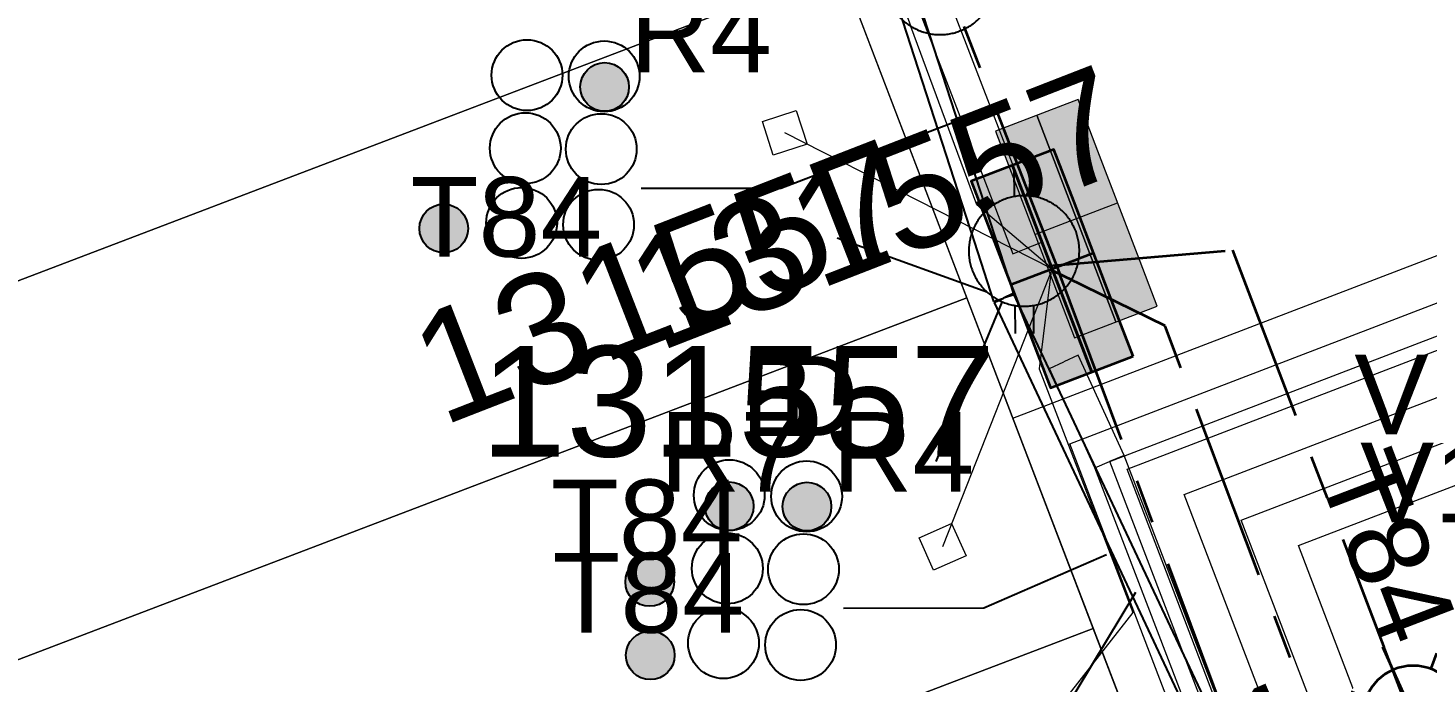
# Model space of a CAD drawing. Header units: metres. Extents: x 0 to 310918, y 0 to 6270107.
# Drawn here: x 310567.25 to 310598.87, y 6269850.98 to 6269865.76 of the extents above; entities that cross this region are included whole.
import ezdxf
from ezdxf.enums import TextEntityAlignment as Align

# ---------------------------------------------------------------- set-up
doc = ezdxf.new("R2010")
doc.units = ezdxf.units.M
doc.linetypes.add('Cable Exist UG', pattern=[7, 4, -1, 1, -1])
doc.linetypes.add('PHANTOMX2', pattern=[6.6, 3, -0.75, 0.2, -0.75, 0.2, -0.75, 0.2, -0.75])
doc.layers.get('0').update_dxf_attribs({"color": 6})
for name, color, linetype, lineweight in [('_User Miscellaneous1', 30, 'Continuous', 13), ('_User_LV_Exist', 5, 'Continuous', 35), ('Cadastre Developer_SP_NEW', 92, 'Continuous', 15), ('Cadastre Land Parcels_SP_EXT', 118, 'Continuous', 15), ('Cadastre Roads_SP_EXT', 218, 'Continuous', 15), ('Mains_LV_EXT', 163, 'Continuous', 25), ('Mains_LV_SL_EXT', 135, 'Continuous', 25), ('Services_SP_EXT', 42, 'PHANTOMX2', 20)]:
    doc.layers.add(name, color=color, linetype=linetype, lineweight=lineweight)
doc.layers.add('_User Miscellaneous10', color=252, linetype='Continuous', lineweight=13, plot=False, transparency=0.7)
doc.layers.add('_User Miscellaneous12', color=252, linetype='Continuous', lineweight=13, plot=False, transparency=0.75)
for name, color, linetype in [('Duct_SP_EXT', 30, 'Continuous'), ('Equip_LV_EXT', 7, 'Continuous'), ('Trench_SP_EXT', 7, 'Continuous')]:
    doc.layers.add(name, color=color, linetype=linetype)
doc.layers.add('Features_HIDE', color=1, linetype='Continuous', plot=False)
doc.styles.add('iecARIAL', font='arial.ttf', dxfattribs={"height": 2})
doc.styles.add('SL_LABEL', font='arial.ttf', dxfattribs={"height": 2})
doc.styles.get("Standard").update_dxf_attribs({"font": 'arial.ttf'})

# ---------------------------------------------------------------- blocks, each defined once
blk = doc.blocks.new('PILLAR_EXT')
blk.add_hatch(color=256).paths.add_polyline_path([(-2.5, 1), (-2.5, -1), (2.5, -1), (2.5, 1)])
for p, q in [((0, 1), (0, -1)), ((-2.5, 0), (2.5, 0))]:
    blk.add_line(p, q)
at = {"ltscale": 10}
blk.add_line((2.5, 0), (-2.5, 0), dxfattribs=at)
blk.add_lwpolyline([(-2.5, -1), (-1.25, -1), (1.25, -1), (2.5, -1), (2.5, 1), (-2.5, 1)], close=True)
at = {"width": 0.9, "flags": 8}
blk.add_attdef('ASSET_NUM', text='', height=2, rotation=90, dxfattribs=at).set_placement((-2, 4), align=Align.MIDDLE_LEFT)
for tag, p, flags in [('OWNED_BY', (0, -0.2), 9), ('STATE', (0, -0.4), 9), ('SUPPORT_TYPE', (0, -0.6), 9), ('USAGE', (0, -0.8), 9), ('LEGEND', (0, -1), 9), ('LOCATION', (0, -1.2), 9), ('NOTES', (0, -1.4), 9), ('PARENT', (0, -1.6), 9), ('STREETNAME', (0, -1.8), 9), ('SUBURB', (0, -2), 1)]:
    blk.add_attdef(tag, p, '', height=0.2, dxfattribs=dict(flags=flags))
blk = doc.blocks.new('DUCT_EXT')
blk.add_circle((0, 0.8), 0.8)
at = {"flags": 1}
blk.add_attdef('Z', (0, 0), '', height=0.2, dxfattribs=at)
at = {"flags": 9}
for tag, p in [('DUCT_CODE', (0, 0)), ('XSECT_TYPE', (0, -0.2)), ('FB_REFERENCE', (0, -0.4)), ('STATE', (0, -0.6)), ('NOTES', (0, -0.8))]:
    blk.add_attdef(tag, text='', height=0.2, dxfattribs=at).set_placement(p, align=Align.MIDDLE_LEFT)
blk = doc.blocks.new('CCP_EXT')
at = {"flags": 9}
for tag, p in [('OWNED_BY', (0, -1)), ('USAGE', (0, -1.2)), ('LEGEND', (0, -1.4)), ('LIFE_SUPPORT', (0, -1.6)), ('STATE', (0, -1.8)), ('NOTES', (0, -2))]:
    blk.add_attdef(tag, text='', height=0.2, dxfattribs=at).set_placement(p, align=Align.MIDDLE_LEFT)
at = {"transparency": 33554651}
blk.add_wipeout([(0, 0.566), (0.566, 0), (0, -0.566), (-0.566, 0)], dxfattribs=at)
blk.add_lwpolyline([(-0.566, 0), (0, 0.566), (0.566, 0), (0, -0.566), (-0.566, 0)])
at = {"flags": 1}
blk.add_attdef('Z', (0, 0), '', height=0.2, dxfattribs=at)
at = {"flags": 9}
for tag, p in [('CCP_TYPE', (0, 0)), ('CONSTRUCTED_VOLTAGE', (0, -0.2)), ('NO_PHASES', (0, -0.4)), ('OPERATING_VOLTAGE', (0, -0.6)), ('ORIENTATION', (0, -0.8))]:
    blk.add_attdef(tag, text='', height=0.2, dxfattribs=at).set_placement(p, align=Align.MIDDLE_LEFT)
blk = doc.blocks.new('LV_UG_LINKS_OPEN_EXT')
at = {"layer": 'Equip_LV_EXT'}
for tag, height, flags, p in [('ACTUAL_STATUS', 0.167, 9, (3.167, -1.667)), ('CONSTRUCTED_VOLTAGE', 0.167, 9, (3.167, -1.833)), ('NO_PHASES', 0.167, 9, (3.167, -2)), ('OPERATING_VOLTAGE', 0.2, 9, (3, -2.6)), ('ORIENTATION', 0.2, 9, (3, -2.8)), ('STATE', 0.2, 9, (3, -3)), ('SWITCH_TYPE', 0.2, 9, (3, -3.2)), ('USAGE', 0.2, 9, (3, -3.4)), ('OWNED_BY', 0.2, 9, (3, -3.8)), ('NOTES', 0.2, 9, (3, -3.6)), ('OPERATED_BY', 0.2, 9, (3, -4)), ('MAINTAINED_BY', 0.2, 9, (3, -4.2)), ('NUMBER_OF_PHASES', 0.2, 9, (3, -4.4)), ('TYPE', 0.2, 9, (3, -4.6)), ('Z', 0.2, 1, (3, -4.8))]:
    blk.add_attdef(tag, text='', height=height, dxfattribs=dict(at, flags=flags)).set_placement(p, align=Align.MIDDLE_LEFT)
at = {"transparency": 33554651}
blk.add_wipeout([(4, 1.25), (3.969, 1.25), (3.939, 1.248), (3.908, 1.247), (3.877, 1.244), (3.847, 1.241), (3.817, 1.236), (3.786, 1.232), (3.756, 1.226), (3.726, 1.22), (3.696, 1.213), (3.667, 1.205), (3.637, 1.196), (3.608, 1.187), (3.579, 1.177), (3.55, 1.166), (3.522, 1.155), (3.493, 1.143), (3.466, 1.13), (3.438, 1.117), (3.411, 1.102), (3.384, 1.088), (3.357, 1.072), (3.331, 1.056), (3.306, 1.039), (3.28, 1.022), (3.255, 1.004), (3.231, 0.985), (3.207, 0.966), (3.184, 0.947), (3.161, 0.926), (3.138, 0.905), (3.116, 0.884), (3.095, 0.862), (3.074, 0.839), (3.053, 0.816), (3.034, 0.793), (3.015, 0.769), (2.996, 0.745), (2.978, 0.72), (2.961, 0.694), (2.944, 0.669), (2.928, 0.643), (2.912, 0.616), (2.898, 0.589), (2.883, 0.562), (2.87, 0.534), (2.857, 0.507), (2.845, 0.478), (2.834, 0.45), (2.823, 0.421), (2.813, 0.392), (2.804, 0.363), (2.795, 0.333), (2.787, 0.304), (2.78, 0.274), (2.774, 0.244), (2.768, 0.214), (2.764, 0.183), (2.759, 0.153), (2.756, 0.123), (2.753, 0.092), (2.752, 0.061), (2.75, 0.031), (2.75, 0), (2.75, -0.031), (2.752, -0.061), (2.753, -0.092), (2.756, -0.123), (2.759, -0.153), (2.764, -0.183), (2.768, -0.214), (2.774, -0.244), (2.78, -0.274), (2.787, -0.304), (2.795, -0.333), (2.804, -0.363), (2.813, -0.392), (2.823, -0.421), (2.834, -0.45), (2.845, -0.478), (2.857, -0.507), (2.87, -0.534), (2.883, -0.562), (2.898, -0.589), (2.912, -0.616), (2.928, -0.643), (2.944, -0.669), (2.961, -0.694), (2.978, -0.72), (2.996, -0.745), (3.015, -0.769), (3.034, -0.793), (3.053, -0.816), (3.074, -0.839), (3.095, -0.862), (3.116, -0.884), (3.138, -0.905), (3.161, -0.926), (3.184, -0.947), (3.207, -0.966), (3.231, -0.985), (3.255, -1.004), (3.28, -1.022), (3.306, -1.039), (3.331, -1.056), (3.357, -1.072), (3.384, -1.088), (3.411, -1.102), (3.438, -1.117), (3.466, -1.13), (3.493, -1.143), (3.522, -1.155), (3.55, -1.166), (3.579, -1.177), (3.608, -1.187), (3.637, -1.196), (3.667, -1.205), (3.696, -1.213), (3.726, -1.22), (3.756, -1.226), (3.786, -1.232), (3.817, -1.236), (3.847, -1.241), (3.877, -1.244), (3.908, -1.247), (3.939, -1.248), (3.969, -1.25), (4, -1.25), (4.031, -1.25), (4.061, -1.248), (4.092, -1.247), (4.123, -1.244), (4.153, -1.241), (4.183, -1.236), (4.214, -1.232), (4.244, -1.226), (4.274, -1.22), (4.304, -1.213), (4.333, -1.205), (4.363, -1.196), (4.392, -1.187), (4.421, -1.177), (4.45, -1.166), (4.478, -1.155), (4.507, -1.143), (4.534, -1.13), (4.562, -1.117), (4.589, -1.102), (4.616, -1.088), (4.643, -1.072), (4.669, -1.056), (4.694, -1.039), (4.72, -1.022), (4.745, -1.004), (4.769, -0.985), (4.793, -0.966), (4.816, -0.947), (4.839, -0.926), (4.862, -0.905), (4.884, -0.884), (4.905, -0.862), (4.926, -0.839), (4.947, -0.816), (4.966, -0.793), (4.985, -0.769), (5.004, -0.745), (5.022, -0.72), (5.039, -0.694), (5.056, -0.669), (5.072, -0.643), (5.088, -0.616), (5.102, -0.589), (5.117, -0.562), (5.13, -0.534), (5.143, -0.507), (5.155, -0.478), (5.166, -0.45), (5.177, -0.421), (5.187, -0.392), (5.196, -0.363), (5.205, -0.333), (5.213, -0.304), (5.22, -0.274), (5.226, -0.244), (5.232, -0.214), (5.236, -0.183), (5.241, -0.153), (5.244, -0.123), (5.247, -0.092), (5.248, -0.061), (5.25, -0.031), (5.25, 0), (5.25, 0.031), (5.248, 0.061), (5.247, 0.092), (5.244, 0.123), (5.241, 0.153), (5.236, 0.183), (5.232, 0.214), (5.226, 0.244), (5.22, 0.274), (5.213, 0.304), (5.205, 0.333), (5.196, 0.363), (5.187, 0.392), (5.177, 0.421), (5.166, 0.45), (5.155, 0.478), (5.143, 0.507), (5.13, 0.534), (5.117, 0.562), (5.102, 0.589), (5.088, 0.616), (5.072, 0.643), (5.056, 0.669), (5.039, 0.694), (5.022, 0.72), (5.004, 0.745), (4.985, 0.769), (4.966, 0.793), (4.947, 0.816), (4.926, 0.839), (4.905, 0.862), (4.884, 0.884), (4.862, 0.905), (4.839, 0.926), (4.816, 0.947), (4.793, 0.966), (4.769, 0.985), (4.745, 1.004), (4.72, 1.022), (4.694, 1.039), (4.669, 1.056), (4.643, 1.072), (4.616, 1.088), (4.589, 1.102), (4.562, 1.117), (4.534, 1.13), (4.507, 1.143), (4.478, 1.155), (4.45, 1.166), (4.421, 1.177), (4.392, 1.187), (4.363, 1.196), (4.333, 1.205), (4.304, 1.213), (4.274, 1.22), (4.244, 1.226), (4.214, 1.232), (4.183, 1.236), (4.153, 1.241), (4.123, 1.244), (4.092, 1.247), (4.061, 1.248), (4.031, 1.25)], dxfattribs=at).dxf.layer = 'Equip_LV_EXT'
at = {"layer": 'Equip_LV_EXT'}
for p, q in [((3.792, 1.863), (3.792, 1.232)), ((4.208, 1.863), (4.208, 1.232)), ((3.792, -1.232), (3.792, -1.863)), ((4.208, -1.232), (4.208, -1.863))]:
    blk.add_line(p, q, dxfattribs=at)
at = {"layer": 'Equip_LV_EXT', "flags": 128}
blk.add_lwpolyline([(4, 1.25), (3.969, 1.25), (3.939, 1.248), (3.908, 1.247), (3.877, 1.244), (3.847, 1.241), (3.817, 1.236), (3.786, 1.232), (3.756, 1.226), (3.726, 1.22), (3.696, 1.213), (3.667, 1.205), (3.637, 1.196), (3.608, 1.187), (3.579, 1.177), (3.55, 1.166), (3.522, 1.155), (3.493, 1.143), (3.466, 1.13), (3.438, 1.117), (3.411, 1.102), (3.384, 1.088), (3.357, 1.072), (3.331, 1.056), (3.306, 1.039), (3.28, 1.022), (3.255, 1.004), (3.231, 0.985), (3.207, 0.966), (3.184, 0.947), (3.161, 0.926), (3.138, 0.905), (3.116, 0.884), (3.095, 0.862), (3.074, 0.839), (3.053, 0.816), (3.034, 0.793), (3.015, 0.769), (2.996, 0.745), (2.978, 0.72), (2.961, 0.694), (2.944, 0.669), (2.928, 0.643), (2.912, 0.616), (2.898, 0.589), (2.883, 0.562), (2.87, 0.534), (2.857, 0.507), (2.845, 0.478), (2.834, 0.45), (2.823, 0.421), (2.813, 0.392), (2.804, 0.363), (2.795, 0.333), (2.787, 0.304), (2.78, 0.274), (2.774, 0.244), (2.768, 0.214), (2.764, 0.183), (2.759, 0.153), (2.756, 0.123), (2.753, 0.092), (2.752, 0.061), (2.75, 0.031), (2.75, 0), (2.75, -0.031), (2.752, -0.061), (2.753, -0.092), (2.756, -0.123), (2.759, -0.153), (2.764, -0.183), (2.768, -0.214), (2.774, -0.244), (2.78, -0.274), (2.787, -0.304), (2.795, -0.333), (2.804, -0.363), (2.813, -0.392), (2.823, -0.421), (2.834, -0.45), (2.845, -0.478), (2.857, -0.507), (2.87, -0.534), (2.883, -0.562), (2.898, -0.589), (2.912, -0.616), (2.928, -0.643), (2.944, -0.669), (2.961, -0.694), (2.978, -0.72), (2.996, -0.745), (3.015, -0.769), (3.034, -0.793), (3.053, -0.816), (3.074, -0.839), (3.095, -0.862), (3.116, -0.884), (3.138, -0.905), (3.161, -0.926), (3.184, -0.947), (3.207, -0.966), (3.231, -0.985), (3.255, -1.004), (3.28, -1.022), (3.306, -1.039), (3.331, -1.056), (3.357, -1.072), (3.384, -1.088), (3.411, -1.102), (3.438, -1.117), (3.466, -1.13), (3.493, -1.143), (3.522, -1.155), (3.55, -1.166), (3.579, -1.177), (3.608, -1.187), (3.637, -1.196), (3.667, -1.205), (3.696, -1.213), (3.726, -1.22), (3.756, -1.226), (3.786, -1.232), (3.817, -1.236), (3.847, -1.241), (3.877, -1.244), (3.908, -1.247), (3.939, -1.248), (3.969, -1.25), (4, -1.25), (4.031, -1.25), (4.061, -1.248), (4.092, -1.247), (4.123, -1.244), (4.153, -1.241), (4.183, -1.236), (4.214, -1.232), (4.244, -1.226), (4.274, -1.22), (4.304, -1.213), (4.333, -1.205), (4.363, -1.196), (4.392, -1.187), (4.421, -1.177), (4.45, -1.166), (4.478, -1.155), (4.507, -1.143), (4.534, -1.13), (4.562, -1.117), (4.589, -1.102), (4.616, -1.088), (4.643, -1.072), (4.669, -1.056), (4.694, -1.039), (4.72, -1.022), (4.745, -1.004), (4.769, -0.985), (4.793, -0.966), (4.816, -0.947), (4.839, -0.926), (4.862, -0.905), (4.884, -0.884), (4.905, -0.862), (4.926, -0.839), (4.947, -0.816), (4.966, -0.793), (4.985, -0.769), (5.004, -0.745), (5.022, -0.72), (5.039, -0.694), (5.056, -0.669), (5.072, -0.643), (5.088, -0.616), (5.102, -0.589), (5.117, -0.562), (5.13, -0.534), (5.143, -0.507), (5.155, -0.478), (5.166, -0.45), (5.177, -0.421), (5.187, -0.392), (5.196, -0.363), (5.205, -0.333), (5.213, -0.304), (5.22, -0.274), (5.226, -0.244), (5.232, -0.214), (5.236, -0.183), (5.241, -0.153), (5.244, -0.123), (5.247, -0.092), (5.248, -0.061), (5.25, -0.031), (5.25, 0), (5.25, 0.031), (5.248, 0.061), (5.247, 0.092), (5.244, 0.123), (5.241, 0.153), (5.236, 0.183), (5.232, 0.214), (5.226, 0.244), (5.22, 0.274), (5.213, 0.304), (5.205, 0.333), (5.196, 0.363), (5.187, 0.392), (5.177, 0.421), (5.166, 0.45), (5.155, 0.478), (5.143, 0.507), (5.13, 0.534), (5.117, 0.562), (5.102, 0.589), (5.088, 0.616), (5.072, 0.643), (5.056, 0.669), (5.039, 0.694), (5.022, 0.72), (5.004, 0.745), (4.985, 0.769), (4.966, 0.793), (4.947, 0.816), (4.926, 0.839), (4.905, 0.862), (4.884, 0.884), (4.862, 0.905), (4.839, 0.926), (4.816, 0.947), (4.793, 0.966), (4.769, 0.985), (4.745, 1.004), (4.72, 1.022), (4.694, 1.039), (4.669, 1.056), (4.643, 1.072), (4.616, 1.088), (4.589, 1.102), (4.562, 1.117), (4.534, 1.13), (4.507, 1.143), (4.478, 1.155), (4.45, 1.166), (4.421, 1.177), (4.392, 1.187), (4.363, 1.196), (4.333, 1.205), (4.304, 1.213), (4.274, 1.22), (4.244, 1.226), (4.214, 1.232), (4.183, 1.236), (4.153, 1.241), (4.123, 1.244), (4.092, 1.247), (4.061, 1.248), (4.031, 1.25)], close=True, dxfattribs=at)
blk = doc.blocks.new('LV_UG_LINKS_CLOSED_EXT')
at = {"layer": 'Equip_LV_EXT'}
for tag, flags, p in [('ACTUAL_STATUS', 9, (3, -2)), ('CONSTRUCTED_VOLTAGE', 9, (3, -2.2)), ('OPERATING_VOLTAGE', 9, (3, -2.6)), ('NO_PHASES', 9, (3, -2.4)), ('ORIENTATION', 9, (3, -2.8)), ('STATE', 9, (3, -3)), ('SWITCH_TYPE', 9, (3, -3.2)), ('USAGE', 9, (3, -3.4)), ('OWNED_BY', 9, (3, -3.8)), ('NOTES', 9, (3, -3.6)), ('OPERATED_BY', 9, (3, -4)), ('MAINTAINED_BY', 9, (3, -4.2)), ('NUMBER_OF_PHASES', 9, (3, -4.4)), ('TYPE', 9, (3, -4.6)), ('Z', 1, (3, -4.8))]:
    blk.add_attdef(tag, text='', height=0.2, dxfattribs=dict(at, flags=flags)).set_placement(p, align=Align.MIDDLE_LEFT)
at = {"transparency": 33554651}
blk.add_wipeout([(4, 1.25), (3.969, 1.25), (3.939, 1.248), (3.908, 1.247), (3.877, 1.244), (3.847, 1.241), (3.817, 1.236), (3.786, 1.232), (3.756, 1.226), (3.726, 1.22), (3.696, 1.213), (3.667, 1.205), (3.637, 1.196), (3.608, 1.187), (3.579, 1.177), (3.55, 1.166), (3.522, 1.155), (3.493, 1.143), (3.466, 1.13), (3.438, 1.117), (3.411, 1.102), (3.384, 1.088), (3.357, 1.072), (3.331, 1.056), (3.306, 1.039), (3.28, 1.022), (3.255, 1.004), (3.231, 0.985), (3.207, 0.966), (3.184, 0.947), (3.161, 0.926), (3.138, 0.905), (3.116, 0.884), (3.095, 0.862), (3.074, 0.839), (3.053, 0.816), (3.034, 0.793), (3.015, 0.769), (2.996, 0.745), (2.978, 0.72), (2.961, 0.694), (2.944, 0.669), (2.928, 0.643), (2.912, 0.616), (2.898, 0.589), (2.883, 0.562), (2.87, 0.534), (2.857, 0.507), (2.845, 0.478), (2.834, 0.45), (2.823, 0.421), (2.813, 0.392), (2.804, 0.363), (2.795, 0.333), (2.787, 0.304), (2.78, 0.274), (2.774, 0.244), (2.768, 0.214), (2.764, 0.183), (2.759, 0.153), (2.756, 0.123), (2.753, 0.092), (2.752, 0.061), (2.75, 0.031), (2.75, 0), (2.75, -0.031), (2.752, -0.061), (2.753, -0.092), (2.756, -0.123), (2.759, -0.153), (2.764, -0.183), (2.768, -0.214), (2.774, -0.244), (2.78, -0.274), (2.787, -0.304), (2.795, -0.333), (2.804, -0.363), (2.813, -0.392), (2.823, -0.421), (2.834, -0.45), (2.845, -0.478), (2.857, -0.507), (2.87, -0.534), (2.883, -0.562), (2.898, -0.589), (2.912, -0.616), (2.928, -0.643), (2.944, -0.669), (2.961, -0.694), (2.978, -0.72), (2.996, -0.745), (3.015, -0.769), (3.034, -0.793), (3.053, -0.816), (3.074, -0.839), (3.095, -0.862), (3.116, -0.884), (3.138, -0.905), (3.161, -0.926), (3.184, -0.947), (3.207, -0.966), (3.231, -0.985), (3.255, -1.004), (3.28, -1.022), (3.306, -1.039), (3.331, -1.056), (3.357, -1.072), (3.384, -1.088), (3.411, -1.102), (3.438, -1.117), (3.466, -1.13), (3.493, -1.143), (3.522, -1.155), (3.55, -1.166), (3.579, -1.177), (3.608, -1.187), (3.637, -1.196), (3.667, -1.205), (3.696, -1.213), (3.726, -1.22), (3.756, -1.226), (3.786, -1.232), (3.817, -1.236), (3.847, -1.241), (3.877, -1.244), (3.908, -1.247), (3.939, -1.248), (3.969, -1.25), (4, -1.25), (4.031, -1.25), (4.061, -1.248), (4.092, -1.247), (4.123, -1.244), (4.153, -1.241), (4.183, -1.236), (4.214, -1.232), (4.244, -1.226), (4.274, -1.22), (4.304, -1.213), (4.333, -1.205), (4.363, -1.196), (4.392, -1.187), (4.421, -1.177), (4.45, -1.166), (4.478, -1.155), (4.507, -1.143), (4.534, -1.13), (4.562, -1.117), (4.589, -1.102), (4.616, -1.088), (4.643, -1.072), (4.669, -1.056), (4.694, -1.039), (4.72, -1.022), (4.745, -1.004), (4.769, -0.985), (4.793, -0.966), (4.816, -0.947), (4.839, -0.926), (4.862, -0.905), (4.884, -0.884), (4.905, -0.862), (4.926, -0.839), (4.947, -0.816), (4.966, -0.793), (4.985, -0.769), (5.004, -0.745), (5.022, -0.72), (5.039, -0.694), (5.056, -0.669), (5.072, -0.643), (5.088, -0.616), (5.102, -0.589), (5.117, -0.562), (5.13, -0.534), (5.143, -0.507), (5.155, -0.478), (5.166, -0.45), (5.177, -0.421), (5.187, -0.392), (5.196, -0.363), (5.205, -0.333), (5.213, -0.304), (5.22, -0.274), (5.226, -0.244), (5.232, -0.214), (5.236, -0.183), (5.241, -0.153), (5.244, -0.123), (5.247, -0.092), (5.248, -0.061), (5.25, -0.031), (5.25, 0), (5.25, 0.031), (5.248, 0.061), (5.247, 0.092), (5.244, 0.123), (5.241, 0.153), (5.236, 0.183), (5.232, 0.214), (5.226, 0.244), (5.22, 0.274), (5.213, 0.304), (5.205, 0.333), (5.196, 0.363), (5.187, 0.392), (5.177, 0.421), (5.166, 0.45), (5.155, 0.478), (5.143, 0.507), (5.13, 0.534), (5.117, 0.562), (5.102, 0.589), (5.088, 0.616), (5.072, 0.643), (5.056, 0.669), (5.039, 0.694), (5.022, 0.72), (5.004, 0.745), (4.985, 0.769), (4.966, 0.793), (4.947, 0.816), (4.926, 0.839), (4.905, 0.862), (4.884, 0.884), (4.862, 0.905), (4.839, 0.926), (4.816, 0.947), (4.793, 0.966), (4.769, 0.985), (4.745, 1.004), (4.72, 1.022), (4.694, 1.039), (4.669, 1.056), (4.643, 1.072), (4.616, 1.088), (4.589, 1.102), (4.562, 1.117), (4.534, 1.13), (4.507, 1.143), (4.478, 1.155), (4.45, 1.166), (4.421, 1.177), (4.392, 1.187), (4.363, 1.196), (4.333, 1.205), (4.304, 1.213), (4.274, 1.22), (4.244, 1.226), (4.214, 1.232), (4.183, 1.236), (4.153, 1.241), (4.123, 1.244), (4.092, 1.247), (4.061, 1.248), (4.031, 1.25)], dxfattribs=at).dxf.layer = 'Equip_LV_EXT'
at = {"layer": 'Equip_LV_EXT'}
for p, q in [((3.792, 1.232), (3.792, -1.232)), ((4.208, 1.232), (4.208, -1.232))]:
    blk.add_line(p, q, dxfattribs=at)
at = {"layer": 'Equip_LV_EXT', "flags": 128}
blk.add_lwpolyline([(4, 1.25), (3.969, 1.25), (3.939, 1.248), (3.908, 1.247), (3.877, 1.244), (3.847, 1.241), (3.817, 1.236), (3.786, 1.232), (3.756, 1.226), (3.726, 1.22), (3.696, 1.213), (3.667, 1.205), (3.637, 1.196), (3.608, 1.187), (3.579, 1.177), (3.55, 1.166), (3.522, 1.155), (3.493, 1.143), (3.466, 1.13), (3.438, 1.117), (3.411, 1.102), (3.384, 1.088), (3.357, 1.072), (3.331, 1.056), (3.306, 1.039), (3.28, 1.022), (3.255, 1.004), (3.231, 0.985), (3.207, 0.966), (3.184, 0.947), (3.161, 0.926), (3.138, 0.905), (3.116, 0.884), (3.095, 0.862), (3.074, 0.839), (3.053, 0.816), (3.034, 0.793), (3.015, 0.769), (2.996, 0.745), (2.978, 0.72), (2.961, 0.694), (2.944, 0.669), (2.928, 0.643), (2.912, 0.616), (2.898, 0.589), (2.883, 0.562), (2.87, 0.534), (2.857, 0.507), (2.845, 0.478), (2.834, 0.45), (2.823, 0.421), (2.813, 0.392), (2.804, 0.363), (2.795, 0.333), (2.787, 0.304), (2.78, 0.274), (2.774, 0.244), (2.768, 0.214), (2.764, 0.183), (2.759, 0.153), (2.756, 0.123), (2.753, 0.092), (2.752, 0.061), (2.75, 0.031), (2.75, 0), (2.75, -0.031), (2.752, -0.061), (2.753, -0.092), (2.756, -0.123), (2.759, -0.153), (2.764, -0.183), (2.768, -0.214), (2.774, -0.244), (2.78, -0.274), (2.787, -0.304), (2.795, -0.333), (2.804, -0.363), (2.813, -0.392), (2.823, -0.421), (2.834, -0.45), (2.845, -0.478), (2.857, -0.507), (2.87, -0.534), (2.883, -0.562), (2.898, -0.589), (2.912, -0.616), (2.928, -0.643), (2.944, -0.669), (2.961, -0.694), (2.978, -0.72), (2.996, -0.745), (3.015, -0.769), (3.034, -0.793), (3.053, -0.816), (3.074, -0.839), (3.095, -0.862), (3.116, -0.884), (3.138, -0.905), (3.161, -0.926), (3.184, -0.947), (3.207, -0.966), (3.231, -0.985), (3.255, -1.004), (3.28, -1.022), (3.306, -1.039), (3.331, -1.056), (3.357, -1.072), (3.384, -1.088), (3.411, -1.102), (3.438, -1.117), (3.466, -1.13), (3.493, -1.143), (3.522, -1.155), (3.55, -1.166), (3.579, -1.177), (3.608, -1.187), (3.637, -1.196), (3.667, -1.205), (3.696, -1.213), (3.726, -1.22), (3.756, -1.226), (3.786, -1.232), (3.817, -1.236), (3.847, -1.241), (3.877, -1.244), (3.908, -1.247), (3.939, -1.248), (3.969, -1.25), (4, -1.25), (4.031, -1.25), (4.061, -1.248), (4.092, -1.247), (4.123, -1.244), (4.153, -1.241), (4.183, -1.236), (4.214, -1.232), (4.244, -1.226), (4.274, -1.22), (4.304, -1.213), (4.333, -1.205), (4.363, -1.196), (4.392, -1.187), (4.421, -1.177), (4.45, -1.166), (4.478, -1.155), (4.507, -1.143), (4.534, -1.13), (4.562, -1.117), (4.589, -1.102), (4.616, -1.088), (4.643, -1.072), (4.669, -1.056), (4.694, -1.039), (4.72, -1.022), (4.745, -1.004), (4.769, -0.985), (4.793, -0.966), (4.816, -0.947), (4.839, -0.926), (4.862, -0.905), (4.884, -0.884), (4.905, -0.862), (4.926, -0.839), (4.947, -0.816), (4.966, -0.793), (4.985, -0.769), (5.004, -0.745), (5.022, -0.72), (5.039, -0.694), (5.056, -0.669), (5.072, -0.643), (5.088, -0.616), (5.102, -0.589), (5.117, -0.562), (5.13, -0.534), (5.143, -0.507), (5.155, -0.478), (5.166, -0.45), (5.177, -0.421), (5.187, -0.392), (5.196, -0.363), (5.205, -0.333), (5.213, -0.304), (5.22, -0.274), (5.226, -0.244), (5.232, -0.214), (5.236, -0.183), (5.241, -0.153), (5.244, -0.123), (5.247, -0.092), (5.248, -0.061), (5.25, -0.031), (5.25, 0), (5.25, 0.031), (5.248, 0.061), (5.247, 0.092), (5.244, 0.123), (5.241, 0.153), (5.236, 0.183), (5.232, 0.214), (5.226, 0.244), (5.22, 0.274), (5.213, 0.304), (5.205, 0.333), (5.196, 0.363), (5.187, 0.392), (5.177, 0.421), (5.166, 0.45), (5.155, 0.478), (5.143, 0.507), (5.13, 0.534), (5.117, 0.562), (5.102, 0.589), (5.088, 0.616), (5.072, 0.643), (5.056, 0.669), (5.039, 0.694), (5.022, 0.72), (5.004, 0.745), (4.985, 0.769), (4.966, 0.793), (4.947, 0.816), (4.926, 0.839), (4.905, 0.862), (4.884, 0.884), (4.862, 0.905), (4.839, 0.926), (4.816, 0.947), (4.793, 0.966), (4.769, 0.985), (4.745, 1.004), (4.72, 1.022), (4.694, 1.039), (4.669, 1.056), (4.643, 1.072), (4.616, 1.088), (4.589, 1.102), (4.562, 1.117), (4.534, 1.13), (4.507, 1.143), (4.478, 1.155), (4.45, 1.166), (4.421, 1.177), (4.392, 1.187), (4.363, 1.196), (4.333, 1.205), (4.304, 1.213), (4.274, 1.22), (4.244, 1.226), (4.214, 1.232), (4.183, 1.236), (4.153, 1.241), (4.123, 1.244), (4.092, 1.247), (4.061, 1.248), (4.031, 1.25)], close=True, dxfattribs=at)
blk = doc.blocks.new('CABLE_LARGE_EXT')
h = blk.add_hatch(color=256)
edge = h.paths.add_edge_path()
edge.add_arc((0, 0.55), 0.55, 0, 360)
blk.add_circle((0, 0.55), 0.55)
at = {"flags": 1}
blk.add_attdef('Z', (0, 0), '', height=0.2, dxfattribs=at)
at = {"flags": 9}
for tag, p in [('COND_CODE', (0, 0)), ('STATE', (0, -0.4)), ('FB_REFERENCE', (0, -0.2)), ('XSECT_SIZE', (0, -0.6)), ('NOTES', (0, -0.8))]:
    blk.add_attdef(tag, text='', height=0.2, dxfattribs=at).set_placement(p, align=Align.MIDDLE_LEFT)
blk = doc.blocks.new('*U397')
at = {"width": 0.9}
blk.add_attdef('LNUMBER', text='', height=1, rotation=24.1947, dxfattribs=at).set_placement((6.795, 1.957), align=Align.MIDDLE_LEFT)
at = {"flags": 9}
for tag, p in [('LRATECODE', (-7.4, 0)), ('LOUTREACHVOCAB', (-7.2, 0)), ('LOUTREACH', (-7, 0)), ('LANTNUMBER', (-6.6, 0)), ('LNEW', (-6.4, 0)), ('LMASTVOCAB', (-6.2, 0)), ('LMAST', (-6, 0)), ('LLAMPVOCAB', (-5.8, 0)), ('LLAMP', (-5.6, 0)), ('LEXIST', (-5.4, 0)), ('LCHARGE3PERCENT', (-5.2, 0)), ('LCHARGE3', (-5, 0)), ('LCHARGE2PERCENT', (-4.8, 0)), ('LCHARGE2', (-4.6, 0)), ('LCHARGE1PERCENT', (-4.4, 0)), ('LCHARGE1', (-4.2, 0)), ('LCATEGORY', (-4, 0)), ('LBRACKETVOCAB', (-3.8, 0)), ('LBRACKET', (-3.6, 0)), ('LKINGHEIGHT', (-3.4, 0)), ('CREPLACE', (-3.2, 0)), ('CREMOVE', (-3, 0)), ('CNUMBER', (-2.8, 0)), ('CNEW', (-2.6, 0)), ('CEXIST', (-2.4, 0)), ('USAGE', (-2.2, 0)), ('STATE', (-2, 0)), ('OWNED_BY', (-1.8, 0)), ('ORIENTATION', (-1.6, 0)), ('OPERATING_VOLTAGE', (-1.4, 0)), ('NO_PHASES', (-1.2, 0)), ('LANTERN_TYPE', (-1, 0)), ('LANTERN_PURPOSE', (-0.8, 0)), ('CONTROL_TYPE', (-0.6, 0)), ('CONSTRUCTED_VOLTAGE', (-0.4, 0))]:
    blk.add_attdef(tag, text='', height=0.001, rotation=270, dxfattribs=at).set_placement(p, align=Align.MIDDLE_LEFT)
at = {"style": 'SL_LABEL', "flags": 9}
blk.add_attdef('STREET_CODE', text='', height=0.001, rotation=270, dxfattribs=at).set_placement((0.001, 0), align=Align.MIDDLE_LEFT)
at = {"flags": 1}
blk.add_attdef('Z', (0, 0), '', height=0.001, rotation=270, dxfattribs=at)
at = {"flags": 9}
for tag, p in [('LREMOVE', (0, -7.6)), ('LREPLACE', (0, -7.8)), ('LTYPE', (0, -8)), ('LTYPEVOCAB', (0, -8.2)), ('LEGEND', (0, -8.4)), ('SUBURB', (0, -8.6)), ('STREETNAME', (0, -8.8)), ('LOCATION', (0, -9)), ('NOTES', (0, -9.2)), ('MAINTAINED_BY', (0, -9.863))]:
    blk.add_attdef(tag, text='', height=0.001, dxfattribs=at).set_placement(p, align=Align.MIDDLE_LEFT)
blk.add_attdef('OPERATED_BY', (0, -9.607), '', height=0.001, dxfattribs=at)
at = {"layer": 'Features_HIDE', "width": 0.9}
blk.add_attdef('ASSET_NUM', text='', height=1, rotation=24.1947, dxfattribs=at).set_placement((5.975, 3.781), align=Align.MIDDLE_LEFT)
at = {"transparency": 33554651}
blk.add_wipeout([(5.188, 2.331), (5.051, 1.107), (4.34, 0.1), (3.116, 0.237), (2.109, 0.948), (2.246, 2.172), (2.957, 3.179), (4.181, 3.042)], dxfattribs=at)
for p, q in [((2.957, 3.179), (3.649, 1.639)), ((4.181, 3.042), (4.048, 2.691)), ((3.649, 1.639), (5.188, 2.331)), ((2.246, 2.172), (2.597, 2.039)), ((0, 0), (3.649, 1.639)), ((3.649, 1.639), (4.34, 0.1)), ((5.051, 1.107), (4.7, 1.24)), ((3.116, 0.237), (3.249, 0.588))]:
    blk.add_line(p, q)
blk.add_circle((3.649, 1.639), 1.125)

msp = doc.modelspace()

# ---------------------------------------------------------------- linework, layer by layer
at = {"layer": '_User Miscellaneous1'}
for p, q in [((310590.339, 6269858.067), (310590.666, 6269858.217)), ((310590.993, 6269858.367), (310590.666, 6269858.217)), ((310592.032, 6269856.102), (310590.993, 6269858.367)), ((310591.367, 6269855.823), (310590.339, 6269858.067)), ((310591.367, 6269855.823), (310591.699, 6269855.963)), ((310592.032, 6269856.102), (310591.699, 6269855.963)), ((310595.563, 6269846.893), (310592.032, 6269856.102)), ((310594.774, 6269846.94), (310591.367, 6269855.823))]:
    msp.add_line(p, q, dxfattribs=at)
at = {"layer": 'Cadastre Developer_SP_NEW', "linetype": 'Continuous'}
msp.add_lwpolyline([(310590.652, 6269841.648), (310593.315, 6269847.005), (310591.33, 6269852.196), (310562.992, 6269841.388), (310564.986, 6269836.112), (310570.13, 6269833.797), (310590.652, 6269841.648)], close=True, dxfattribs=at)
at = {"layer": 'Cadastre Land Parcels_SP_EXT', "linetype": 'Continuous'}
for points in [[(310585.617, 6269867.139), (310582.76, 6269874.609), (310554.503, 6269863.846), (310557.333, 6269856.359), (310585.617, 6269867.139)], [(310588.474, 6269859.668), (310585.617, 6269867.139), (310557.333, 6269856.359), (310560.162, 6269848.874), (310588.474, 6269859.668)], [(310591.33, 6269852.196), (310588.474, 6269859.668), (310560.162, 6269848.874), (310562.992, 6269841.388), (310591.33, 6269852.196)], [(310590.652, 6269841.648), (310593.315, 6269847.005), (310591.33, 6269852.196), (310562.992, 6269841.388), (310564.986, 6269836.112), (310570.13, 6269833.797), (310590.652, 6269841.648)]]:
    msp.add_lwpolyline(points, close=True, dxfattribs=at)
at = {"layer": 'Duct_SP_EXT'}
for points in [[(310581.111, 6269862.146), (310584.267, 6269862.145), (310588.476, 6269863.747)], [(310585.686, 6269852.654), (310588.857, 6269852.656), (310591.633, 6269853.867)]]:
    msp.add_lwpolyline(points, dxfattribs=at)
at = {"layer": 'Trench_SP_EXT', "linetype": 'Cable Exist UG'}
for points in [[(310589.306, 6269859.659), (310584.873, 6269861.251)], [(310589.306, 6269859.659), (310587.627, 6269855.604)], [(310592.284, 6269853.006), (310589.889, 6269849.028)]]:
    msp.add_lwpolyline(points, dxfattribs=at)

# ---------------------------------------------------------------- block references
at = {"layer": 'Duct_SP_EXT'}
for name, p in [('DUCT_EXT', (310578.533, 6269863.897)), ('DUCT_EXT', (310580.277, 6269863.87)), ('CABLE_LARGE_EXT', (310580.287, 6269863.88)), ('DUCT_EXT', (310578.495, 6269862.246)), ('DUCT_EXT', (310580.211, 6269862.226)), ('DUCT_EXT', (310578.412, 6269860.557)), ('DUCT_EXT', (310580.151, 6269860.516)), ('CABLE_LARGE_EXT', (310576.652, 6269860.682)), ('DUCT_EXT', (310583.104, 6269854.406)), ('DUCT_EXT', (310584.853, 6269854.379)), ('CABLE_LARGE_EXT', (310583.104, 6269854.406)), ('CABLE_LARGE_EXT', (310584.861, 6269854.398)), ('DUCT_EXT', (310583.061, 6269852.75)), ('DUCT_EXT', (310584.783, 6269852.732)), ('CABLE_LARGE_EXT', (310581.307, 6269852.694)), ('DUCT_EXT', (310582.974, 6269851.062)), ('DUCT_EXT', (310584.716, 6269851.02)), ('CABLE_LARGE_EXT', (310581.319, 6269851.038))]:
    msp.add_blockref(name, p, dxfattribs=at)
at = {"layer": 'Features_HIDE'}
ref = msp.add_blockref('PILLAR_EXT', (310590.403, 6269860.323), dxfattribs=dict(at, rotation=110.9523938748348))
ref.add_attrib('ASSET_NUM', '131557', dxfattribs={"layer": '0', "height": 2.5, "rotation": 21.2646, "style": 'iecARIAL'}).set_placement((310591.903, 6269863.823), align=Align.MIDDLE_RIGHT)

# ---------------------------------------------------------------- texts
at = {"layer": 'Duct_SP_EXT'}
for s, p in [('R4', (310580.855, 6269864.764)), ('T84', (310575.901, 6269860.595)), ('B', (310583.369, 6269856.54)), ('D', (310584.211, 6269856.546)), ('V17', (310597.232, 6269856.579)), ('R7', (310581.535, 6269855.286)), ('R4', (310585.429, 6269855.282)), ('V17', (310597.362, 6269854.594)), ('T84', (310579.072, 6269853.757)), ('T84', (310579.108, 6269852.1))]:
    msp.add_text(s, height=1.8, dxfattribs=at).set_placement(p)
at = {"layer": 'Mains_LV_EXT'}
msp.add_text('T84', height=1.8, rotation=290.9232, dxfattribs=at).set_placement((310596.37, 6269855.734))

# ---------------------------------------------------------------- next in the draw order: block references
at = {"layer": 'Services_SP_EXT'}
for p, rotation in [((310584.358, 6269863.392), 332.9523935479753), ((310587.927, 6269854.039), 68.95239355296327)]:
    msp.add_blockref('CCP_EXT', p, dxfattribs=dict(at, rotation=rotation))

# ---------------------------------------------------------------- next in the draw order: linework, layer by layer
at = {"layer": '_User Miscellaneous10', "linetype": 'Continuous', "flags": 128}
msp.add_lwpolyline([(310535.005, 6269815.004), (310559.395, 6269824.336), (310562.678, 6269831.668), (310569.975, 6269828.384), (310594.261, 6269837.675), (310598.768, 6269846.743), (310595.968, 6269854.065), (310607.445, 6269858.466), (310629.637, 6269800.59), (310646.882, 6269755.613), (310649.255, 6269749.423), (310639.102, 6269743.852), (310624.964, 6269780.769)], dxfattribs=at)
at = {"layer": 'Cadastre Developer_SP_NEW', "linetype": 'Continuous'}
msp.add_lwpolyline([(310585.617, 6269867.139), (310582.76, 6269874.609), (310554.503, 6269863.846), (310557.333, 6269856.359), (310585.617, 6269867.139)], close=True, dxfattribs=at)
at = {"layer": 'Cadastre Roads_SP_EXT', "linetype": 'Continuous'}
msp.add_lwpolyline([(310611.536, 6269857.915), (310612.736, 6269858.634), (310608.8, 6269868.898), (310605.222, 6269878.231), (310601.639, 6269887.572), (310597.722, 6269897.79), (310594.144, 6269907.121), (310590.914, 6269915.545), (310589.542, 6269915.253), (310568.9, 6269910.869), (310579.8, 6269882.358), (310581.976, 6269876.662), (310593.315, 6269847.005), (310611.536, 6269857.915)], close=True, dxfattribs=at)

# ---------------------------------------------------------------- next in the draw order: block references
at = {"layer": 'Equip_LV_EXT'}
for name, p, rotation in [('LV_UG_LINKS_CLOSED_EXT', (310589.302, 6269863.127), 110.9523934971485), ('LV_UG_LINKS_OPEN_EXT', (310593.768, 6269860.752), 180.4069914500817)]:
    msp.add_blockref(name, p, dxfattribs=dict(at, rotation=rotation))

# ---------------------------------------------------------------- next in the draw order: linework, layer by layer
at = {"layer": '_User Miscellaneous1'}
for p, q in [((310580.995, 6269882.765), (310589.515, 6269860.662)), ((310581.665, 6269883.028), (310590.187, 6269860.921)), ((310589.515, 6269860.662), (310589.851, 6269860.792)), ((310590.187, 6269860.921), (310589.851, 6269860.792))]:
    msp.add_line(p, q, dxfattribs=at)
at = {"layer": '_User Miscellaneous10', "linetype": 'Continuous', "flags": 128}
for points in [[(310535.161, 6269820.417), (310555.677, 6269828.267), (310557.992, 6269833.436), (310555.369, 6269840.374), (310554.576, 6269842.471), (310561.17, 6269846.205), (310564.986, 6269836.112), (310570.13, 6269833.797), (310590.652, 6269841.648), (310593.315, 6269847.005), (310589.514, 6269856.945), (310610.323, 6269864.925), (310611.434, 6269862.029), (310634.305, 6269802.38), (310651.55, 6269757.404), (310655.485, 6269747.139), (310636.483, 6269736.711), (310620.295, 6269778.981)], [(310535.129, 6269819.334), (310556.42, 6269827.481), (310559.073, 6269833.404), (310556.304, 6269840.727), (310555.814, 6269842.023), (310560.648, 6269844.76), (310564.198, 6269835.37), (310570.099, 6269832.714), (310591.373, 6269840.854), (310594.405, 6269846.953), (310590.805, 6269856.369), (310609.748, 6269863.634), (310610.5, 6269861.671), (310633.372, 6269802.022), (310650.617, 6269757.045), (310654.239, 6269747.596), (310637.006, 6269738.139), (310621.229, 6269779.339)], [(310535.098, 6269818.252), (310557.164, 6269826.695), (310560.154, 6269833.372), (310557.24, 6269841.081), (310557.053, 6269841.575), (310560.125, 6269843.315), (310563.409, 6269834.628), (310570.068, 6269831.632), (310592.095, 6269840.059), (310595.496, 6269846.9), (310592.096, 6269855.793), (310609.172, 6269862.342), (310609.567, 6269861.313), (310632.438, 6269801.664), (310649.683, 6269756.687), (310652.993, 6269748.052), (310637.53, 6269739.567), (310622.162, 6269779.696)], [(310535.067, 6269817.169), (310557.908, 6269825.908), (310561.236, 6269833.34), (310558.291, 6269841.127), (310559.602, 6269841.87), (310562.62, 6269833.887), (310570.037, 6269830.549), (310592.817, 6269839.264), (310596.587, 6269846.848), (310593.387, 6269855.217), (310608.596, 6269861.05), (310608.633, 6269860.955), (310631.504, 6269801.306), (310648.749, 6269756.329), (310651.747, 6269748.509), (310638.054, 6269740.995), (310623.096, 6269780.054)], [(310535.036, 6269816.087), (310558.651, 6269825.122), (310562.175, 6269832.991), (310570.006, 6269829.467), (310593.539, 6269838.47), (310597.677, 6269846.796), (310594.678, 6269854.641), (310608.021, 6269859.758), (310630.571, 6269800.948), (310647.816, 6269755.971), (310650.501, 6269748.966), (310638.578, 6269742.423), (310624.03, 6269780.412)]]:
    msp.add_lwpolyline(points, dxfattribs=at)
at = {"layer": '_User Miscellaneous10', "color": 4, "linetype": 'Continuous', "flags": 128}
msp.add_lwpolyline([(310535.108, 6269818.576), (310556.941, 6269826.93), (310559.83, 6269833.382), (310556.959, 6269840.975), (310556.681, 6269841.71), (310560.282, 6269843.749), (310563.646, 6269834.851), (310570.078, 6269831.957), (310591.879, 6269840.297), (310595.169, 6269846.916), (310591.709, 6269855.966), (310609.345, 6269862.729), (310609.847, 6269861.42), (310632.718, 6269801.772), (310649.963, 6269756.795), (310653.367, 6269747.915), (310637.373, 6269739.139), (310621.882, 6269779.589)], dxfattribs=at)
at = {"layer": '_User Miscellaneous12'}
for points in [[(310590.387, 6269860.333), (310588.697, 6269861.765), (310588.697, 6269861.765), (310586.572, 6269867.515), (310581.481, 6269870.901)], [(310590.403, 6269860.323), (310584.358, 6269863.392)], [(310590.403, 6269860.323), (310587.927, 6269854.039)], [(310590.387, 6269860.333), (310590.107, 6269858.057), (310590.107, 6269858.057), (310592.228, 6269852.556), (310589.727, 6269849.361)]]:
    msp.add_lwpolyline(points, dxfattribs=at)
at = {"layer": '_User_LV_Exist', "linetype": 'Cable Exist UG'}
msp.add_lwpolyline([(310590.58, 6269860.201), (310578.339, 6269891.785)], dxfattribs=at)
at = {"layer": 'Cadastre Developer_SP_NEW', "linetype": 'Continuous'}
for points in [[(310588.474, 6269859.668), (310585.617, 6269867.139), (310557.333, 6269856.359), (310560.162, 6269848.874), (310588.474, 6269859.668)], [(310591.33, 6269852.196), (310588.474, 6269859.668), (310560.162, 6269848.874), (310562.992, 6269841.388), (310591.33, 6269852.196)]]:
    msp.add_lwpolyline(points, close=True, dxfattribs=at)
at = {"layer": 'Duct_SP_EXT'}
for p, q in [((310583.861, 6269877.206), (310589.534, 6269859.733)), ((310583.408, 6269877.047), (310589.078, 6269859.585)), ((310589.523, 6269859.761), (310589.306, 6269859.659)), ((310589.534, 6269859.733), (310589.306, 6269859.659)), ((310589.523, 6269859.761), (310595.13, 6269847.863)), ((310589.078, 6269859.585), (310589.306, 6269859.659)), ((310589.089, 6269859.557), (310589.306, 6269859.659)), ((310589.089, 6269859.557), (310594.696, 6269847.659))]:
    msp.add_line(p, q, dxfattribs=at)
at = {"layer": 'Mains_LV_EXT', "linetype": 'Cable Exist UG'}
for points in [[(310590.58, 6269860.201), (310578.339, 6269891.785)], [(310590.325, 6269860.386), (310594.479, 6269860.745), (310594.479, 6269860.745), (310599.505, 6269847.558), (310599.54, 6269847.449), (310599.54, 6269847.449), (310611.074, 6269851.807), (310611.074, 6269851.807), (310609.76, 6269855.304), (310610.877, 6269857.992)], [(310523.291, 6269835.131), (310526.131, 6269827.374), (310526.131, 6269827.374), (310530.407, 6269816.521), (310535.13, 6269818.315), (310559.86, 6269827.776), (310561.732, 6269826.454), (310561.732, 6269826.454), (310593.785, 6269838.625), (310597.545, 6269846.859), (310592.953, 6269859.032), (310590.391, 6269860.292)]]:
    msp.add_lwpolyline(points, dxfattribs=at)
at = {"layer": 'Mains_LV_SL_EXT', "linetype": 'Cable Exist UG'}
msp.add_lwpolyline([(310590.563, 6269860.211), (310594.911, 6269848.596)], dxfattribs=at)

# ---------------------------------------------------------------- next in the draw order: block references
at = {"layer": '_User Miscellaneous1'}
ref = msp.add_blockref('PILLAR_EXT', (310590.948, 6269861.456), dxfattribs=dict(at, rotation=110.9523938748348))
ref.add_attrib('ASSET_NUM', '131557', dxfattribs={"layer": '0', "height": 2.5, "rotation": 21.2646, "style": 'iecARIAL'}).set_placement((310587.015, 6269862.145), align=Align.MIDDLE_RIGHT)
at = {"layer": '_User_LV_Exist'}
ref = msp.add_blockref('PILLAR_EXT', (310590.403, 6269860.323), dxfattribs=dict(at, rotation=110.9523938748348))
ref.add_attrib('ASSET_NUM', '131557', dxfattribs={"layer": '0', "height": 2.5, "style": 'iecARIAL'}).set_placement((310589.127, 6269857.328), align=Align.MIDDLE_RIGHT)

# ---------------------------------------------------------------- next in the draw order: block references
ref = msp.add_blockref('*U397', (310594.911, 6269848.596), dxfattribs=at)
ref.add_attrib('ASSET_NUM', '252531', dxfattribs={"layer": 'Features_HIDE', "height": 2.5, "rotation": 23.24, "style": 'iecARIAL'}).set_placement((310596.411, 6269850.096), align=Align.MIDDLE_RIGHT)

# ---------------------------------------------------------------- next in the draw order: linework, layer by layer
at = {"layer": '_User_LV_Exist', "linetype": 'Cable Exist UG'}
for points in [[(310590.325, 6269860.386), (310594.479, 6269860.745), (310594.479, 6269860.745), (310599.505, 6269847.558), (310599.54, 6269847.449), (310599.54, 6269847.449), (310611.074, 6269851.807), (310611.074, 6269851.807), (310609.76, 6269855.304), (310610.877, 6269857.992)], [(310523.291, 6269835.131), (310526.131, 6269827.374), (310526.131, 6269827.374), (310530.407, 6269816.521), (310535.13, 6269818.315), (310559.86, 6269827.776), (310561.732, 6269826.454), (310561.732, 6269826.454), (310593.785, 6269838.625), (310597.545, 6269846.859), (310592.953, 6269859.032), (310590.391, 6269860.292)]]:
    msp.add_lwpolyline(points, dxfattribs=at)
at = {"layer": '_User_LV_Exist', "color": 4, "linetype": 'Cable Exist UG'}
msp.add_lwpolyline([(310590.563, 6269860.211), (310594.911, 6269848.596)], dxfattribs=at)

doc.saveas('drawing.dxf')
